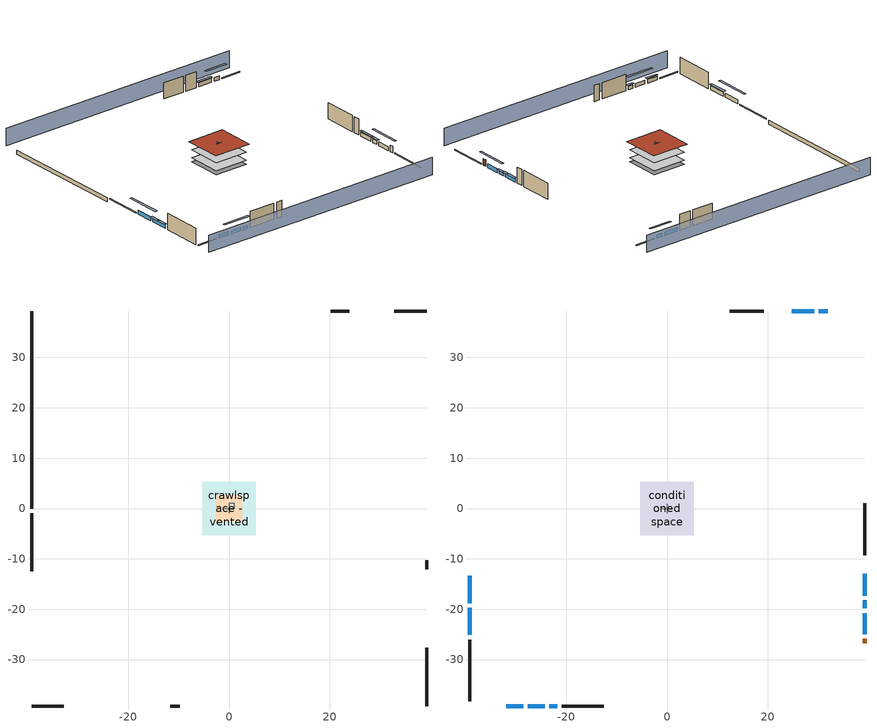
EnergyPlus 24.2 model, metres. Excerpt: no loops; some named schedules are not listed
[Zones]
crawlspace - vented
 floor foundation (Slab2 construction): -5.27,-5.27 -5.27,5.27 5.27,5.27 5.27,-5.27 z-0.91
 wall outside (RimJoist1 construction): -39.22,-0.94 -39.22,-12.46 z0.3:0.61
 wall outside (RimJoist2 construction): 39.22,39.22 32.82,39.22 z0.3:0.61
 wall outside (RimJoist3 construction): 39.22,-39.22 39.22,-27.7 z0.3:0.61
 wall outside (RimJoist4 construction): -39.22,-39.22 -32.82,-39.22 z0.3:0.61
 wall foundation (FoundationWall1 construction): -39.22,39.22 -39.22,-0.01 z-0.91:0.3
furnace airloop ret air zone
 floor adiabatic (AdiabaticConst): 0,0 0,1 1,1 1,0 z0
 wall adiabatic (AdiabaticConst): 0,1 0,0 1,0 1,1 0,1 z0:1
 ceiling adiabatic (AdiabaticConst): 1,0 1,1 0,1 0,0 z1
garage
 floor foundation (Slab1 construction): -2.59,-2.59 -2.59,2.59 2.59,2.59 2.59,-2.59 z0
 wall outside (Wall1 construction): 23.84,39.22 20.19,39.22 z0.3:5.18
 wall outside (Wall2 construction): 39.22,-12.07 39.22,-10.24 z0.3:5.18
 wall outside (Wall9 construction): -11.65,-39.22 -9.82,-39.22 z0.3:5.18
 wall to conditioned space (Wall5 construction Reversed): 0,0.91 0,-0.91 z0.3:5.18
 wall to conditioned space (Wall6 construction Reversed): -0.91,0 0.91,0 z0.3:5.18
conditioned space
 floor to crawlspace - vented (Floor1 construction): -5.27,-5.27 -5.27,5.27 5.27,5.27 5.27,-5.27 z0.3
 floor to garage (Floor2 construction): -2.59,-2.59 -2.59,2.59 2.59,2.59 2.59,-2.59 z0.3
 floor adiabatic (AdiabaticFloorConstruction): -5.27,-5.27 -5.27,5.27 5.27,5.27 5.27,-5.27 z2.74
 wall outside (AdiabaticWallConstruction 1): 39.22,-26.77 39.22,-25.85 z0.3:2.34
 wall outside (AdiabaticWallConstruction): -39.22,-13.39 -39.22,-18.78 / -39.22,-19.7 -39.22,-25.09 z0.3:1.52; -31.89,-39.22 -28.56,-39.22 / -27.63,-39.22 -24.31,-39.22 z0.3:1.4; 31.89,39.22 30.12,39.22 z0.3:1.46; 29.2,39.22 24.77,39.22 / 39.22,-17.34 39.22,-12.99 z0.3:1.49; 39.22,-24.93 39.22,-20.77 z0.3:1.43; 39.22,-19.84 39.22,-18.27 z0.3:1.37; -23.38,-39.22 -21.83,-39.22 z0.3:1.34
 wall outside (Wall3 construction): -39.22,-26.02 -39.22,-38.29 z0.3:5.18
 wall outside (Wall4 construction): 19.26,39.22 12.44,39.22 z0.3:5.18
 wall outside (Wall7 construction): 39.22,-9.31 39.22,1.08 z0.3:5.18
 wall outside (Wall8 construction): -20.9,-39.22 -12.58,-39.22 z0.3:5.18
 window (WindowConstruction): -39.22,-13.39 -39.22,-18.78 z0.3:1.52
 window (WindowConstruction 9): -31.89,-39.22 -28.56,-39.22 z0.3:1.4
 window (WindowConstruction 1): -39.22,-19.7 -39.22,-25.09 z0.3:1.52
 window (WindowConstruction 2): 31.89,39.22 30.13,39.22 z0.3:1.46
 window (WindowConstruction 3): 29.2,39.22 24.77,39.22 z0.3:1.49
 window (WindowConstruction 4): 39.22,-24.93 39.22,-20.77 z0.3:1.43
 window (WindowConstruction 5): 39.22,-19.84 39.22,-18.27 z0.3:1.37
 window (WindowConstruction 6): 39.22,-17.34 39.22,-13 z0.3:1.49
 window (WindowConstruction 7): -27.63,-39.22 -24.31,-39.22 z0.3:1.4
 window (WindowConstruction 8): -23.38,-39.22 -21.83,-39.22 z0.3:1.34
 door (Door): 39.22,-26.77 39.22,-25.86 z0.3:2.34
 ceiling adiabatic (AdiabaticFloorConstruction): 5.27,-5.27 5.27,5.27 -5.27,5.27 -5.27,-5.27 z2.74
 roof outside (Roof1 construction): -5.87,5.87 -5.87,-5.87 5.87,-5.87 5.87,5.87 z5.18
shading: 39.22,43.79 -39.22,43.79 / -39.22,-43.79 39.22,-43.79 z0:5.18; -39.22,-21.52 -39.22,-10.64 -39.83,-10.64 -39.83,-21.52 z4.27; -28.26,-39.22 -32.19,-39.22 -32.19,-39.83 -28.26,-39.83 z1.71; -39.22,-25.4 -39.22,-19.4 -39.83,-19.4 -39.83,-25.4 z1.83; 27.38,39.22 34.63,39.22 34.63,39.83 27.38,39.83 z4.21; 24.47,39.22 29.5,39.22 29.5,39.83 24.47,39.83 z1.8; 39.22,-18.02 39.22,-27.67 39.83,-27.67 39.83,-18.02 z4.18; 39.22,-17.96 39.22,-20.14 39.83,-20.14 39.83,-17.96 z1.68; 39.22,-12.69 39.22,-17.65 39.83,-17.65 39.83,-12.69 z1.8; -21.56,-39.22 -30.38,-39.22 -30.38,-39.83 -21.56,-39.83 z4.15; -21.52,-39.22 -23.68,-39.22 -23.68,-39.83 -21.52,-39.83 z1.65
[Building]
Building 1: Terrain=Suburbs
[Site:Location]
Portland Intl Arpt_OR: Latitude {deg}=45.59; Longitude {deg}=-122.6; Time Zone {hr}=-8; Elevation {m}=33; Keep Site Location Information=Yes
[Site:GroundTemperature:Shallow]
10.2558, 8.96328, 8.85977, 9.47314, 11.9355, 14.3863, 16.5111, 17.8571, 17.9714, 16.8767, 14.8061, 12.4304
[Site:WaterMainsTemperature]
Calculation Method=Schedule; Temperature Schedule=mains temperature schedule
[Material] Roughness=Rough; Thermal Absorptance=0.9
Name | Thickness {m} | Conductivity {W/m-K} | Density {kg/m3} | Specific Heat {J/kg-K} | Solar Absorptance | Visible Absorptance
asphalt or fiberglass shingles | 0.00635 | 0.162714 | 1121.4 | 1465.45 | 0.85 | 0.85
concrete 4.0 in. | 0.1016 | 1.803125 | 2242.8 | 837.4 | 0.7 | 0.7
concrete 8.0 in. | 0.2032 | 1.803125 | 2242.8 | 837.4 | 0.7 | 0.7
door material | 0.04445 | 0.0612267 | 512.64 | 1214.23 | 0.7 | 0.7
floor covering | 0.0127 | 0.0433444 | 54.468 | 1339.84 | 0.6 | 0.6
floor rigid ins; wall rigid ins | 0.512978 | 0.029427 | 32.04 | 1214.23 | 0.7 | 0.7
floor stud and cavity | 0.1397 | 0.923637 | 92.3553 | 1139.71 | 0.7 | 0.7
floor stud and cavity 1 | 0.1397 | 1.75129 | 37.0049 | 1207.88 | 0.7 | 0.7
furniture material conditioned space 1; furniture material garage 1 | 0.1524 | 0.115458 | 640.8 | 1214.23 | 0.6 | 0.6
gypsum board | 0.0127 | 0.160291 | 801 | 837.4 | 0.6 | 0.6
osb sheathing 0.5 in.; osb sheathing 0.5 in. 1; osb sheathing 0.5 in. 2 | 0.0127 | 0.115458 | 512.64 | 1214.23 | 0.7 | 0.7
osb sheathing 0.75 in. | 0.01905 | 0.115458 | 512.64 | 1214.23 | 0.7 | 0.7
rim joist stud and cavity | 0.0508 | 0.178688 | 50.32683 | 1063.81 | 0.6 | 0.6
roof rigid ins | 0.103632 | 0.029427 | 32.04 | 1214.23 | 0.7 | 0.7
roof stud and cavity | 0.2032 | 0.0828465 | 78.34581 | 1123.46 | 0.7 | 0.7
soil 0.5 in. | 0.0127 | 3.9813 | 1842.3 | 418.7 | 0.7 | 0.7
wall stud and cavity | 0.1397 | 0.727959 | 139.0536 | 1170.24 | 0.6 | 0.6
wall stud and cavity 1 | 0.1397 | 0.550994 | 139.0536 | 1170.24 | 0.7 | 0.7
wall stud and cavity 2 | 0.1397 | 0.335416 | 139.0536 | 1170.24 | 0.7 | 0.7
wall stud and cavity 3 | 0.0889 | 0.380278 | 52.3479 | 1209.89 | 0.7 | 0.7
wall stud and cavity 4 | 0.0889 | 0.391764 | 83.0341 | 1211.67 | 0.7 | 0.7
wood siding | 0.0254 | 0.102417 | 544.68 | 1172.36 | 0.85 | 0.85
wood siding 1; wood siding 2 | 0.0254 | 0.102417 | 544.68 | 1172.36 | 0.7 | 0.7
[Material:NoMass]
Adiabatic: Roughness=Rough; Thermal Resistance {m2-K/W}=176.1; Thermal Absorptance=0.9; Solar Absorptance=0.7; Visible Absorptance=0.7
[WindowMaterial:SimpleGlazingSystem]
WindowMaterial: U-Factor {W/m2-K}=4.76952; Solar Heat Gain Coefficient=0.63
[Construction]
AdiabaticConst: Adiabatic
AdiabaticFloorConstruction: floor stud and cavity 1, floor rigid ins, osb sheathing 0.75 in., floor covering
AdiabaticWallConstruction: wood siding 1, wall rigid ins, wall stud and cavity 3, gypsum board
AdiabaticWallConstruction 1: wood siding 2, wall rigid ins, wall stud and cavity 3, gypsum board
Door: door material
Floor1 construction; Floor2 construction: floor stud and cavity, osb sheathing 0.75 in., floor covering
FoundationWall1 construction: concrete 8.0 in.
furniture construction conditioned space 1: furniture material conditioned space 1
furniture construction garage 1: furniture material garage 1
PartitionWallConstruction: gypsum board, wall stud and cavity 4, gypsum board
RimJoist1 construction; RimJoist2 construction; RimJoist3 construction; RimJoist4 construction: wood siding, rim joist stud and cavity
Roof1 construction: asphalt or fiberglass shingles, roof rigid ins, osb sheathing 0.75 in., roof stud and cavity, gypsum board
Slab1 construction: concrete 4.0 in.
Slab2 construction: soil 0.5 in.
Wall1 construction; Wall2 construction: wood siding, osb sheathing 0.5 in., wall stud and cavity
Wall3 construction; Wall4 construction: wood siding, osb sheathing 0.5 in., wall stud and cavity 1, gypsum board
Wall5 construction Reversed: gypsum board, wall stud and cavity 2, osb sheathing 0.5 in. 1
Wall6 construction Reversed: gypsum board, wall stud and cavity 2, osb sheathing 0.5 in. 2
Wall7 construction; Wall8 construction: wood siding, osb sheathing 0.5 in. 1, wall stud and cavity 1, gypsum board
Wall9 construction: wood siding, osb sheathing 0.5 in. 1, wall stud and cavity
WindowConstruction; WindowConstruction 1; WindowConstruction 2; WindowConstruction 3; WindowConstruction 4; WindowConstruction 5; WindowConstruction 6; WindowConstruction 7; WindowConstruction 8; WindowConstruction 9: WindowMaterial
[Zone] Multiplier=1
Name | Volume {m3} | Part of Total Floor Area
conditioned space | 606.66 | Yes
crawlspace - vented | 135.355 | Yes
furnace airloop ret air zone | 1 | No
garage | 65.242 | Yes
[Space]
Name | Zone | Volume {m3} | Space Type
conditioned space 1 | conditioned space | 606.66
crawlspace - vented 1 | crawlspace - vented | 135.355
furnace airloop ret air space | furnace airloop ret air zone |  | Plenum Space Type
garage 1 | garage | 65.242
[SurfaceProperty:IncidentSolarMultiplier] Incident Solar Multiplier=1; Incident Solar Multiplier Schedule=trans schedule winter=0.85 summer=0.7
Window1; Window10; Window2; Window3; Window4; Window5; Window6; Window7; Window8; Window9
[InternalMass]
Name | Construction | Zone or ZoneList | Space or SpaceList | Surface Area {m2}
furniture mass conditioned space 1 | furniture construction conditioned space 1 | conditioned space | conditioned space 1 | 99.51774
partition wall mass | PartitionWallConstruction | conditioned space | conditioned space 1 | 248.794
furniture mass garage 1 | furniture construction garage 1 | garage | garage 1 | 2.67561
[Lights] Design Level Calculation Method=LightingLevel; Return Air Fraction=0; Fraction Radiant=0.6; Fraction Visible=0.2; Fraction Replaceable=1
Name | Zone or ZoneList or Space or SpaceList | Schedule | Lighting Level {W}
interior lighting | conditioned space 1 | lighting_interior | 1388.81
garage lighting | garage 1 | lighting_garage | 49.8328
[People]
occupants: Zone or ZoneList or Space or SpaceList=conditioned space 1; Number of People Schedule=occupants; Number of People Calculation Method=People; Number of People=6; Fraction Radiant=0.314171; Sensible Heat Fraction=0.56303; Activity Level Schedule=occupants activity schedule; Carbon Dioxide Generation Rate {m3/s-W}=0; Enable ASHRAE 55 Comfort Warnings=No; Mean Radiant Temperature Calculation Type=EnclosureAveraged
[ElectricEquipment] Design Level Calculation Method=EquipmentLevel
Name | Zone or ZoneList or Space or SpaceList | Schedule | Design Level {W} | Fraction Latent | Fraction Radiant | Fraction Lost
ceiling fan | conditioned space 1 | ceiling_fan | 18.4885 | 0 | 0.558 | 0
clothes dryer | conditioned space 1 | clothes_dryer | 2300.24 | 0.015 | 0.081 | 0.85
clothes washer | conditioned space 1 | clothes_washer | 206.724 | 0.03 | 0.162 | 0.7
cooking range | conditioned space 1 | cooking_range | 1135.98 | 0.08 | 0.432 | 0.2
dishwasher | conditioned space 1 | dishwasher | 406.955 | 0.3 | 0.18 | 0.4
fridge | conditioned space 1 | fridge schedule | 43.7215 | 0 | 0.6 | 0
mech vent bath fan 0 | conditioned space 1 | mech vent bath fan 0 schedule | 30 | 0 | 0 | 1
mech vent house fan | conditioned space 1 | mech vent house fan schedule | 0 | 0 | 0 | 1
mech vent house fan cfis | conditioned space 1 | mech vent house fan cfis schedule | 0 | 0 | 0 | 0
mech vent range fan 0 | conditioned space 1 | mech vent range fan 0 schedule | 30 | 0 | 0 | 1
misc plug loads | conditioned space 1 | plug_loads_other | 541.965 | 0.021 | 0.558 | 0.049
misc tv | conditioned space 1 | plug_loads_tv | 714.671 | 0 | 0.6 | 0
whole house fan | conditioned space 1 | Always On Discrete | 0 | 0 | 0 | 1
freezer | garage 1 | freezer schedule | 194.914 | 0 | 0.6 | 0
[OtherEquipment] Design Level Calculation Method=EquipmentLevel
Name | Fuel Type | Zone or ZoneList or Space or SpaceList | Schedule | Design Level {W} | Fraction Latent | Fraction Radiant | Fraction Lost
clothes dryer 1 | Electricity | conditioned space 1 | clothes_dryer | 0 | 0.015 | 0.081 | 0.85
cooking range 1 | Electricity | conditioned space 1 | cooking_range | 0 | 0.08 | 0.432 | 0.2
furnace airloop_0 SupCondToLv; furnace airloop_0 SupSensLkToCond; mech vent house fan sensible load | None | conditioned space 1 | Always On Discrete | 0 | 0 | 0 | 0
furnace airloop_0 SupLatLkToCond; mech vent house fan latent load | None | conditioned space 1 | Always On Discrete | 0 | 1 | 0 | 0
general water use latent | None | conditioned space 1 | general water use schedule | 117.996 | 1 | 0 | 0
general water use sensible | None | conditioned space 1 | general water use schedule | -116.29 | 0 | 0.6 | 0
furnace airloop_0 RetCondToDZ; furnace airloop_0 SupCondToDZ; furnace airloop_0 SupSensLkToDZ | None | crawlspace - vented 1 | Always On Discrete | 0 | 0 | 0 | 0
furnace airloop_0 SupLatLkToDZ | None | crawlspace - vented 1 | Always On Discrete | 0 | 1 | 0 | 0
furnace airloop_0 RetCondToRP; furnace airloop_0 RetSensLkToRP | None | furnace airloop ret air space | Always On Discrete | 0 | 0 | 0 | 0
furnace airloop_0 RetLatLkToRP | None | furnace airloop ret air space | Always On Discrete | 0 | 1 | 0 | 0
water heater energy adjustment1 | Electricity | garage 1 | Always On Discrete | 0.01 | 0 | 0 | 1
water heater lat | None | garage 1 | Always On Discrete | 0 | 1 | 0 | 0
water heater sens | None | garage 1 | Always On Discrete | 0 | 0 | 0 | 0
[ZoneInfiltration:DesignFlowRate] Schedule=Always On Discrete
Name | Zone or ZoneList or Space or SpaceList | Design Flow Rate Calculation Method | Design Flow Rate {m3/s} | Air Changes per Hour {1/hr} | Constant Term Coefficient | Temperature Term Coefficient | Velocity Term Coefficient | Velocity Squared Term Coefficient
infil flow; natural vent flow; whole house fan flow | conditioned space 1 | Flow/Zone | 0
crawlspace_vented 1 duct leakage imbalance infil flow | crawlspace - vented 1 | Flow/Zone | 0
infil crawlspace - vented 1 | crawlspace - vented 1 | AirChanges/Hour |  | 2.6013 | 1 | 0 | 0 | 0
[ZoneMixing] Schedule=Always On Continuous; Design Flow Rate Calculation Method=Flow/Zone; Design Flow Rate {m3/s}=0
Name | Zone or Space | Source Zone or Space
furnace airloop_0 ZoneMixDZToCond mix | conditioned space | crawlspace - vented
furnace airloop_0 ZoneMixCondToDZ mix | crawlspace - vented | conditioned space
[SurfaceProperty:ExposedFoundationPerimeter] Exposed Perimeter Calculation Method=TotalExposedPerimeter
Name | Total Exposed Perimeter {m}
Slab2 | 39.22776
Slab1 | 14.6304
[SpaceList]
Plenum Space Type: furnace airloop ret air space
[ZoneInfiltration:EffectiveLeakageArea]
infil garage 1: Zone or Space=garage 1; Schedule=Always On Discrete; Effective Air Leakage Area {cm2}=407.755; Stack Coefficient=0.000129147; Wind Coefficient=4.64657e-05
[AvailabilityManager:Scheduled]
furnace airloop Availability Manager: Schedule=Always On Discrete
[AirLoopHVAC:ReturnPlenum]
Air Loop HVAC Return Plenum 1: Zone=furnace airloop ret air zone
[WaterUse:Equipment]
dishwasher: Peak Flow Rate {m3/s}=4.71992e-06; Flow Rate Fraction Schedule=hot_water_dishwasher
[Foundation:Kiva] Wall Depth Below Slab {m}=0.2032
Name | Initial Indoor Air Temperature {C} | Wall Height Above Grade {m}
Foundation Kiva 1 | 13.4258 | 0.1016
Foundation Kiva 2 | 8.19436 | 0.3048
[Foundation:Kiva:Settings]
Soil Conductivity {W/m-K}=3.9813; Soil Density {kg/m3}=1842.3; Soil Specific Heat {J/kg-K}=418.7; Ground Solar Absorptivity=0.9; Ground Thermal Absorptivity=0.9; Ground Surface Roughness {m}=0.03; Far-Field Width {m}=40; Deep-Ground Boundary Condition=ZeroFlux; Deep-Ground Depth {m}=40; Minimum Cell Dimension {m}=0.2; Maximum Cell Growth Coefficient=3; Simulation Timestep=Timestep
[Exterior:Lights]
exterior lighting: Schedule=exterior lighting schedule; Design Level {W}=53.829
[EnergyManagementSystem:GlobalVariable]
furnace_airloop_0_DuctImbalLkExhFanEquivCond
furnace_airloop_0_DuctImbalLkExhFanEquivDZ
furnace_airloop_0_DuctImbalLkSupFanEquivCond
furnace_airloop_0_DuctImbalLkSupFanEquivDZ
furnace_airloop_0_DZ_T
furnace_airloop_0_DZ_W
furnace_airloop_0_RetCondToDZ
furnace_airloop_0_RetCondToRP
furnace_airloop_0_RetLatLkToRP
furnace_airloop_0_RetSensLkToRP
furnace_airloop_0_SupCondToDZ
furnace_airloop_0_SupCondToLv
furnace_airloop_0_SupLatLkToCond
furnace_airloop_0_SupLatLkToDZ
furnace_airloop_0_SupSensLkToCond
furnace_airloop_0_SupSensLkToDZ
furnace_airloop_0_ZoneMixCondToDZ
furnace_airloop_0_ZoneMixDZToCond
furnace_airloop_AH_MFR
furnace_airloop_AH_Tout
furnace_airloop_AH_VFR
furnace_airloop_AH_Wout
furnace_airloop_Fan_RTF
furnace_airloop_RA_T
furnace_airloop_Ra_W
infil_program_Qfan
infil_program_Qinf
natural_vent_program_Qnv
natural_vent_program_Qwhf
[EnergyManagementSystem:Sensor]
Name | Output:Variable or Output:Meter Index Key | Output:Variable or Output:Meter
airflow_gain | infil flow | Infiltration Sensible Heat Gain Energy
airflow_gain_1 | natural vent flow | Infiltration Sensible Heat Gain Energy
airflow_gain_2 | whole house fan flow | Infiltration Sensible Heat Gain Energy
airflow_loss | infil flow | Infiltration Sensible Heat Loss Energy
airflow_loss_1 | natural vent flow | Infiltration Sensible Heat Loss Energy
airflow_loss_2 | whole house fan flow | Infiltration Sensible Heat Loss Energy
clg_load_cond |  | Cooling:EnergyTransfer:Zone:CONDITIONED SPACE
clg_load_duct |  | Cooling:EnergyTransfer:Zone:FURNACE AIRLOOP RET AIR ZONE
clg_sp_s; clg_sp_s_1 | cooling setpoint | Schedule Value
clothes_dryer_exhaust_0_sch_s | clothes_dryer | Schedule Value
cool_season | cooling season schedule | Schedule Value
ducts_conv | furnace airloop_0 RetCondToRP | Other Equipment Convective Heating Energy
ducts_conv_1 | furnace airloop_0 RetLatLkToRP | Other Equipment Convective Heating Energy
ducts_conv_2 | furnace airloop_0 RetSensLkToRP | Other Equipment Convective Heating Energy
ducts_conv_3 | furnace airloop_0 SupCondToLv | Other Equipment Convective Heating Energy
ducts_conv_4 | furnace airloop_0 SupLatLkToCond | Other Equipment Convective Heating Energy
ducts_conv_5 | furnace airloop_0 SupSensLkToCond | Other Equipment Convective Heating Energy
ducts_rad | furnace airloop_0 RetCondToRP | Other Equipment Radiant Heating Energy
ducts_rad_1 | furnace airloop_0 RetLatLkToRP | Other Equipment Radiant Heating Energy
ducts_rad_2 | furnace airloop_0 RetSensLkToRP | Other Equipment Radiant Heating Energy
ducts_rad_3 | furnace airloop_0 SupCondToLv | Other Equipment Radiant Heating Energy
ducts_rad_4 | furnace airloop_0 SupLatLkToCond | Other Equipment Radiant Heating Energy
ducts_rad_5 | furnace airloop_0 SupSensLkToCond | Other Equipment Radiant Heating Energy
furnace_airloop_0_DZ_T_s | crawlspace - vented | Zone Air Temperature
furnace_airloop_0_DZ_W_s | crawlspace - vented | Zone Mean Air Humidity Ratio
furnace_airloop_AH_MFR_s | Node 6 | System Node Mass Flow Rate
furnace_airloop_AH_Tout_s | Node 6 | System Node Temperature
furnace_airloop_AH_VFR_s | Node 6 | System Node Current Density Volume Flow Rate
furnace_airloop_AH_Wout_s | Node 6 | System Node Humidity Ratio
furnace_airloop_RA_T_s | Node 9 | System Node Temperature
furnace_airloop_Ra_W_s | Node 9 | System Node Humidity Ratio
htg_load_cond |  | Heating:EnergyTransfer:Zone:CONDITIONED SPACE
htg_load_duct |  | Heating:EnergyTransfer:Zone:FURNACE AIRLOOP RET AIR ZONE
htg_sp_s; htg_sp_s_1 | heating setpoint | Schedule Value
ig_ee_conv | ceiling fan | Electric Equipment Convective Heating Energy
ig_ee_conv_1 | clothes dryer | Electric Equipment Convective Heating Energy
ig_ee_conv_3 | cooking range | Electric Equipment Convective Heating Energy
ig_ee_conv_4 | dishwasher | Electric Equipment Convective Heating Energy
ig_ee_conv_5 | fridge | Electric Equipment Convective Heating Energy
ig_ee_conv_6 | misc plug loads | Electric Equipment Convective Heating Energy
ig_ee_conv_7 | misc tv | Electric Equipment Convective Heating Energy
ig_ee_conv_8 | whole house fan | Electric Equipment Convective Heating Energy
ig_ee_rad | ceiling fan | Electric Equipment Radiant Heating Energy
ig_ee_rad_1 | clothes dryer | Electric Equipment Radiant Heating Energy
ig_ee_rad_3 | cooking range | Electric Equipment Radiant Heating Energy
ig_ee_rad_4 | dishwasher | Electric Equipment Radiant Heating Energy
ig_ee_rad_5 | fridge | Electric Equipment Radiant Heating Energy
ig_ee_rad_6 | misc plug loads | Electric Equipment Radiant Heating Energy
ig_ee_rad_7 | misc tv | Electric Equipment Radiant Heating Energy
ig_ee_rad_8 | whole house fan | Electric Equipment Radiant Heating Energy
ig_lgt_conv | interior lighting | Lights Convective Heating Energy
ig_lgt_rad | interior lighting | Lights Radiant Heating Energy
ig_lgt_vis | interior lighting | Lights Visible Radiation Heating Energy
ig_oe_conv | clothes dryer 1 | Other Equipment Convective Heating Energy
ig_oe_conv_1 | cooking range 1 | Other Equipment Convective Heating Energy
ig_oe_conv_2 | general water use latent | Other Equipment Convective Heating Energy
ig_oe_conv_3 | general water use sensible | Other Equipment Convective Heating Energy
ig_oe_rad | clothes dryer 1 | Other Equipment Radiant Heating Energy
ig_oe_rad_1 | cooking range 1 | Other Equipment Radiant Heating Energy
ig_oe_rad_2 | general water use latent | Other Equipment Radiant Heating Energy
ig_oe_rad_3 | general water use sensible | Other Equipment Radiant Heating Energy
ig_ppl_conv | occupants | People Convective Heating Energy
ig_ppl_rad | occupants | People Radiant Heating Energy
im_conv | furniture mass conditioned space 1 | Surface Inside Face Convection Heat Gain Energy
im_conv_1 | partition wall mass | Surface Inside Face Convection Heat Gain Energy
im_ig | furniture mass conditioned space 1 | Surface Inside Face Internal Gains Radiation Heat Gain Energy
im_ig_1 | partition wall mass | Surface Inside Face Internal Gains Radiation Heat Gain Energy
im_lgt | furniture mass conditioned space 1 | Surface Inside Face Lights Radiation Heat Gain Energy
im_lgt_1 | partition wall mass | Surface Inside Face Lights Radiation Heat Gain Energy
im_sol | furniture mass conditioned space 1 | Surface Inside Face Solar Radiation Heat Gain Energy
im_sol_1 | partition wall mass | Surface Inside Face Solar Radiation Heat Gain Energy
im_surf | furniture mass conditioned space 1 | Surface Inside Face Net Surface Thermal Radiation Heat Gain Energy
im_surf_1 | partition wall mass | Surface Inside Face Net Surface Thermal Radiation Heat Gain Energy
mech_vent_bath_fan_0_sch_s | mech vent bath fan 0 schedule | Schedule Value
mech_vent_range_fan_0_sch_s | mech vent range fan 0 schedule | Schedule Value
mv_conv | mech vent bath fan 0 | Electric Equipment Convective Heating Energy
mv_conv_1 | mech vent house fan | Electric Equipment Convective Heating Energy
mv_conv_2 | mech vent house fan cfis | Electric Equipment Convective Heating Energy
mv_conv_3 | mech vent range fan 0 | Electric Equipment Convective Heating Energy
mv_conv_4 | mech vent house fan latent load | Other Equipment Convective Heating Energy
mv_conv_5 | mech vent house fan sensible load | Other Equipment Convective Heating Energy
mv_rad | mech vent bath fan 0 | Electric Equipment Radiant Heating Energy
mv_rad_1 | mech vent house fan | Electric Equipment Radiant Heating Energy
mv_rad_2 | mech vent house fan cfis | Electric Equipment Radiant Heating Energy
mv_rad_3 | mech vent range fan 0 | Electric Equipment Radiant Heating Energy
mv_rad_4 | mech vent house fan latent load | Other Equipment Radiant Heating Energy
mv_rad_5 | mech vent house fan sensible load | Other Equipment Radiant Heating Energy
natural_vent_s | natural vent schedule | Schedule Value
out_pb_s |  | Site Outdoor Air Barometric Pressure
out_wt_s |  | Site Outdoor Air Humidity Ratio
site_vw_s |  | Site Wind Speed
ss_back_out | Window1 | Surface Window Shortwave from Zone Back Out Window Heat Transfer Rate
ss_back_out_1 | Window10 | Surface Window Shortwave from Zone Back Out Window Heat Transfer Rate
ss_back_out_2 | Window2 | Surface Window Shortwave from Zone Back Out Window Heat Transfer Rate
ss_back_out_3 | Window3 | Surface Window Shortwave from Zone Back Out Window Heat Transfer Rate
ss_back_out_4 | Window4 | Surface Window Shortwave from Zone Back Out Window Heat Transfer Rate
ss_back_out_5 | Window5 | Surface Window Shortwave from Zone Back Out Window Heat Transfer Rate
ss_back_out_6 | Window6 | Surface Window Shortwave from Zone Back Out Window Heat Transfer Rate
ss_back_out_7 | Window7 | Surface Window Shortwave from Zone Back Out Window Heat Transfer Rate
